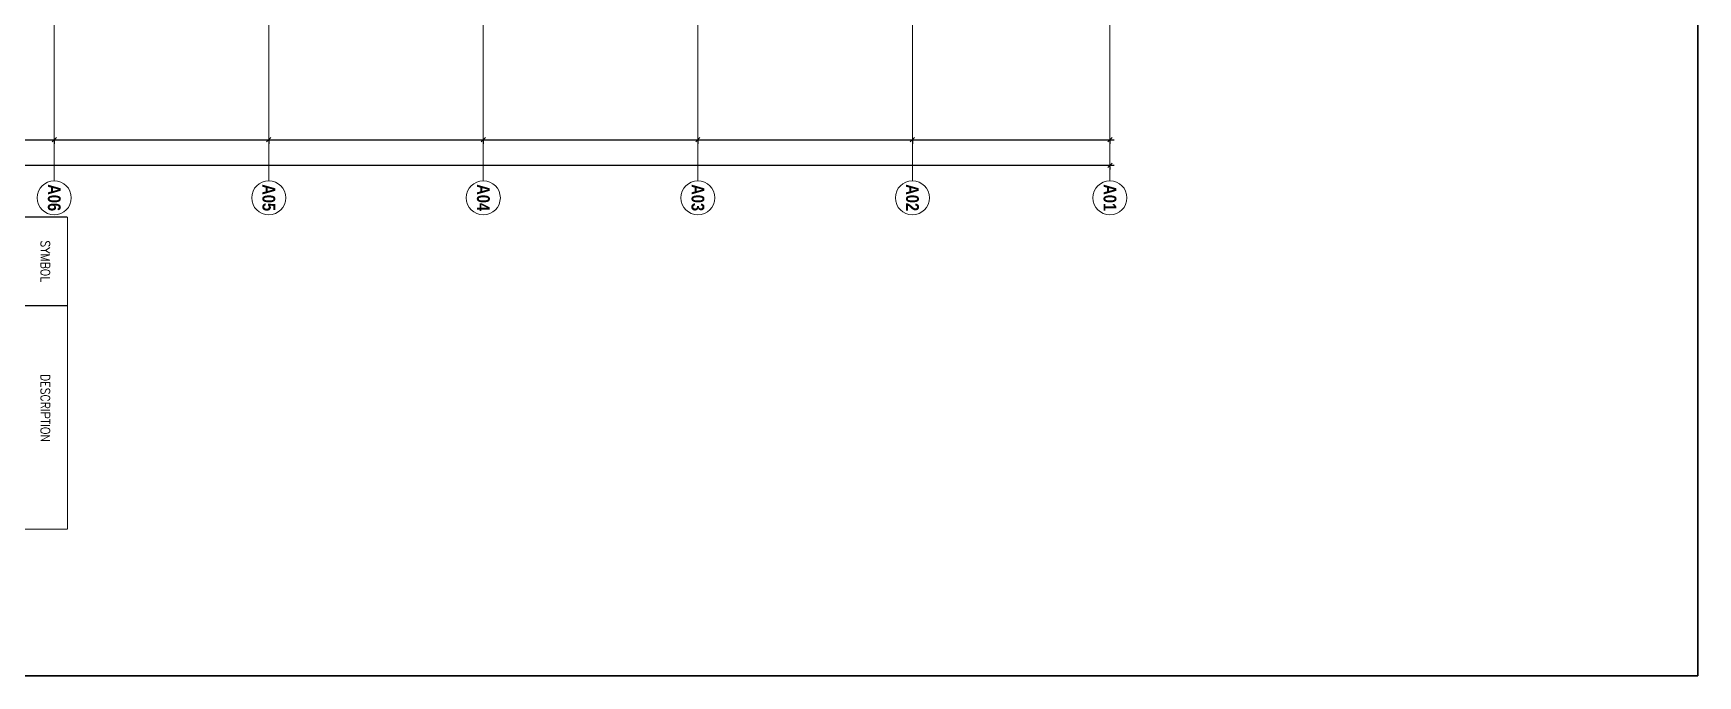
# Model space of a CAD drawing. Extents: x -14231 to 516634, y -267190 to 70805.
# Drawn here: x 418883 to 516634, y -178926 to -141194 of the extents above; entities that cross this region are included whole.
import ezdxf
from ezdxf.enums import TextEntityAlignment as Align

# ---------------------------------------------------------------- set-up
doc = ezdxf.new("R2010")
doc.units = 0
doc.header["$LTSCALE"] = 8
doc.linetypes.add('IDA - Grid Line', pattern=[3500, 2000, -500, 500, -500])
doc.layers.get('0').update_dxf_attribs({"color": 1, "linetype": 'CONTINUOUS'})
doc.layers.get('Defpoints').update_dxf_attribs({"linetype": 'CONTINUOUS'})
doc.layers.add('188K-SM-03-F10-ARCH-CEIL-Y2257103$0$K-TXT', color=53, linetype='CONTINUOUS')
doc.layers.add('CTCI', color=4, linetype='CONTINUOUS')
doc.layers.add('A-_ANOTGRID_E', color=7, linetype='CONTINUOUS', lineweight=9)
doc.layers.add('A-ANOT----_D', color=7, linetype='CONTINUOUS', lineweight=9)
doc.styles.add('188K-SM-03-F10-ARCH-CEIL-Y2257103$0$Standard', font='txt.shx', dxfattribs={"bigfont": 'chineset.shx'})
doc.styles.add('Arial Narrow_2', font='ARIALN.TTF', dxfattribs={"width": 0.8, "height": 0.22})
doc.styles.add('Arial Narrow_B', font='ARIALNB.TTF', dxfattribs={"height": 750})
doc.dimstyles.new('IDA_-_Arial_-_2_5mm_-_Black_-_Diagonal', dxfattribs={"dimscale": 304.8, "dimtxt": 639.644359, "dimasz": 0.82021, "dimexe": 0.82021, "dimexo": 0.82021, "dimgap": 0, "dimtad": 1, "dimdec": 0, "dimzin": 0, "dimdsep": 46, "dimtxsty": 'Arial Narrow_2', "dimblk1": 'OBLIQUE', "dimblk2": 'OBLIQUE', "dimsah": 1, "dimcen": 0.09, "dimdle": 0.82021, "dimazin": 0, "dimtfac": 1, "dimtdec": 4, "dimtix": 1, "dimtmove": 0, "dimatfit": 3, "dimfxl": 1, "dimtvp": 1, "dimtolj": 1, "dimtzin": 0, "dimarcsym": 2})

# ---------------------------------------------------------------- blocks, each defined once
blk = doc.blocks.new('Grid - 4 mm Dia-V112-PH1 LEVEL 3 - PROBE')
at = {"layer": 'A-_ANOTGRID_E'}
blk.add_circle((0, 0), 4, dxfattribs=at)
blk = doc.blocks.new('_Oblique')
at = {"color": 0, "linetype": 'ByBlock', "lineweight": -2}
blk.add_line((-0.5, -0.5), (0.5, 0.5), dxfattribs=at)
blk = doc.blocks.new('*D270')
at = {"layer": 'A-ANOT----_D', "color": 0, "lineweight": -2, "transparency": 16777216}
for p, q in [((407263, -148944), (482363, -148944)), ((407513, -149018), (407513, -149194)), ((482113, -149018), (482113, -149194))]:
    blk.add_line(p, q, dxfattribs=at)
at = {"layer": 'Defpoints', "color": 0, "transparency": 16777216}
for p in [(407513, -148768), (482113, -148768), (482113, -148944)]:
    blk.add_point(p, dxfattribs=at)
at = {"layer": 'A-ANOT----_D', "color": 0, "lineweight": -2, "transparency": 16777216, "xscale": 250, "yscale": 250, "zscale": 250, "rotation": 180}
blk.add_blockref('_Oblique', (407513, -148944), dxfattribs=at)
at = {"layer": 'A-ANOT----_D', "color": 0, "lineweight": -2, "transparency": 16777216, "xscale": 250, "yscale": 250, "zscale": 250}
blk.add_blockref('_Oblique', (482113, -148944), dxfattribs=at)
at = {"layer": 'A-ANOT----_D', "color": 0, "transparency": 16777216, "insert": (444813, -148944), "char_height": 0.22, "width": 2375.82, "attachment_point": 5, "style": 'Arial Narrow_2'}
blk.add_mtext('\\A1;74600', dxfattribs=at)
blk = doc.blocks.new('*D271')
at = {"layer": 'A-ANOT----_D', "color": 0, "lineweight": -2, "transparency": 16777216}
for p, q in [((407263, -147444), (420363, -147444)), ((407513, -147518), (407513, -147694)), ((420113, -147518), (420113, -147694))]:
    blk.add_line(p, q, dxfattribs=at)
at = {"layer": 'Defpoints', "color": 0, "transparency": 16777216}
for p in [(407513, -147268), (420113, -147268), (420113, -147444)]:
    blk.add_point(p, dxfattribs=at)
at = {"layer": 'A-ANOT----_D', "color": 0, "lineweight": -2, "transparency": 16777216, "xscale": 250, "yscale": 250, "zscale": 250, "rotation": 180}
blk.add_blockref('_Oblique', (407513, -147444), dxfattribs=at)
at = {"layer": 'A-ANOT----_D', "color": 0, "lineweight": -2, "transparency": 16777216, "xscale": 250, "yscale": 250, "zscale": 250}
blk.add_blockref('_Oblique', (420113, -147444), dxfattribs=at)
at = {"layer": 'A-ANOT----_D', "color": 0, "transparency": 16777216, "insert": (413813, -147444), "char_height": 0.22, "width": 2375.82, "attachment_point": 5, "style": 'Arial Narrow_2'}
blk.add_mtext('\\A1;12600', dxfattribs=at)
blk = doc.blocks.new('*D272')
at = {"layer": 'A-ANOT----_D', "color": 0, "lineweight": -2, "transparency": 16777216}
for p, q in [((419863, -147444), (432963, -147444)), ((420113, -147518), (420113, -147694)), ((432713, -147518), (432713, -147694))]:
    blk.add_line(p, q, dxfattribs=at)
at = {"layer": 'Defpoints', "color": 0, "transparency": 16777216}
for p in [(420113, -147268), (432713, -147268), (432713, -147444)]:
    blk.add_point(p, dxfattribs=at)
at = {"layer": 'A-ANOT----_D', "color": 0, "lineweight": -2, "transparency": 16777216, "xscale": 250, "yscale": 250, "zscale": 250, "rotation": 180}
blk.add_blockref('_Oblique', (420113, -147444), dxfattribs=at)
at = {"layer": 'A-ANOT----_D', "color": 0, "lineweight": -2, "transparency": 16777216, "xscale": 250, "yscale": 250, "zscale": 250}
blk.add_blockref('_Oblique', (432713, -147444), dxfattribs=at)
at = {"layer": 'A-ANOT----_D', "color": 0, "transparency": 16777216, "insert": (426413, -147444), "char_height": 0.22, "width": 2375.82, "attachment_point": 5, "style": 'Arial Narrow_2'}
blk.add_mtext('\\A1;12600', dxfattribs=at)
blk = doc.blocks.new('*D273')
at = {"layer": 'A-ANOT----_D', "color": 0, "lineweight": -2, "transparency": 16777216}
for p, q in [((432463, -147444), (445563, -147444)), ((432713, -147518), (432713, -147694)), ((445313, -147518), (445313, -147694))]:
    blk.add_line(p, q, dxfattribs=at)
at = {"layer": 'Defpoints', "color": 0, "transparency": 16777216}
for p in [(432713, -147268), (445313, -147268), (445313, -147444)]:
    blk.add_point(p, dxfattribs=at)
at = {"layer": 'A-ANOT----_D', "color": 0, "lineweight": -2, "transparency": 16777216, "xscale": 250, "yscale": 250, "zscale": 250, "rotation": 180}
blk.add_blockref('_Oblique', (432713, -147444), dxfattribs=at)
at = {"layer": 'A-ANOT----_D', "color": 0, "lineweight": -2, "transparency": 16777216, "xscale": 250, "yscale": 250, "zscale": 250}
blk.add_blockref('_Oblique', (445313, -147444), dxfattribs=at)
at = {"layer": 'A-ANOT----_D', "color": 0, "transparency": 16777216, "insert": (439013, -147444), "char_height": 0.22, "width": 2375.82, "attachment_point": 5, "style": 'Arial Narrow_2'}
blk.add_mtext('\\A1;12600', dxfattribs=at)
blk = doc.blocks.new('*D274')
at = {"layer": 'A-ANOT----_D', "color": 0, "lineweight": -2, "transparency": 16777216}
for p, q in [((445063, -147444), (458163, -147444)), ((445313, -147518), (445313, -147694)), ((457913, -147518), (457913, -147694))]:
    blk.add_line(p, q, dxfattribs=at)
at = {"layer": 'Defpoints', "color": 0, "transparency": 16777216}
for p in [(445313, -147268), (457913, -147268), (457913, -147444)]:
    blk.add_point(p, dxfattribs=at)
at = {"layer": 'A-ANOT----_D', "color": 0, "lineweight": -2, "transparency": 16777216, "xscale": 250, "yscale": 250, "zscale": 250, "rotation": 180}
blk.add_blockref('_Oblique', (445313, -147444), dxfattribs=at)
at = {"layer": 'A-ANOT----_D', "color": 0, "lineweight": -2, "transparency": 16777216, "xscale": 250, "yscale": 250, "zscale": 250}
blk.add_blockref('_Oblique', (457913, -147444), dxfattribs=at)
at = {"layer": 'A-ANOT----_D', "color": 0, "transparency": 16777216, "insert": (451613, -147444), "char_height": 0.22, "width": 2375.82, "attachment_point": 5, "style": 'Arial Narrow_2'}
blk.add_mtext('\\A1;12600', dxfattribs=at)
blk = doc.blocks.new('*D275')
at = {"layer": 'A-ANOT----_D', "color": 0, "lineweight": -2, "transparency": 16777216}
for p, q in [((457663, -147444), (470763, -147444)), ((457913, -147518), (457913, -147694)), ((470513, -147518), (470513, -147694))]:
    blk.add_line(p, q, dxfattribs=at)
at = {"layer": 'Defpoints', "color": 0, "transparency": 16777216}
for p in [(457913, -147268), (470513, -147268), (470513, -147444)]:
    blk.add_point(p, dxfattribs=at)
at = {"layer": 'A-ANOT----_D', "color": 0, "lineweight": -2, "transparency": 16777216, "xscale": 250, "yscale": 250, "zscale": 250, "rotation": 180}
blk.add_blockref('_Oblique', (457913, -147444), dxfattribs=at)
at = {"layer": 'A-ANOT----_D', "color": 0, "lineweight": -2, "transparency": 16777216, "xscale": 250, "yscale": 250, "zscale": 250}
blk.add_blockref('_Oblique', (470513, -147444), dxfattribs=at)
at = {"layer": 'A-ANOT----_D', "color": 0, "transparency": 16777216, "insert": (464213, -147444), "char_height": 0.22, "width": 2375.82, "attachment_point": 5, "style": 'Arial Narrow_2'}
blk.add_mtext('\\A1;12600', dxfattribs=at)
blk = doc.blocks.new('*D276')
at = {"layer": 'A-ANOT----_D', "color": 0, "lineweight": -2, "transparency": 16777216}
for p, q in [((470263, -147444), (482363, -147444)), ((470513, -147518), (470513, -147694)), ((482113, -147518), (482113, -147694))]:
    blk.add_line(p, q, dxfattribs=at)
at = {"layer": 'Defpoints', "color": 0, "transparency": 16777216}
for p in [(470513, -147268), (482113, -147268), (482113, -147444)]:
    blk.add_point(p, dxfattribs=at)
at = {"layer": 'A-ANOT----_D', "color": 0, "lineweight": -2, "transparency": 16777216, "xscale": 250, "yscale": 250, "zscale": 250, "rotation": 180}
blk.add_blockref('_Oblique', (470513, -147444), dxfattribs=at)
at = {"layer": 'A-ANOT----_D', "color": 0, "lineweight": -2, "transparency": 16777216, "xscale": 250, "yscale": 250, "zscale": 250}
blk.add_blockref('_Oblique', (482113, -147444), dxfattribs=at)
at = {"layer": 'A-ANOT----_D', "color": 0, "transparency": 16777216, "insert": (476313, -147444), "char_height": 0.22, "width": 2375.82, "attachment_point": 5, "style": 'Arial Narrow_2'}
blk.add_mtext('\\A1;11600', dxfattribs=at)

msp = doc.modelspace()

# ---------------------------------------------------------------- linework, layer by layer
at = {"layer": '188K-SM-03-F10-ARCH-CEIL-Y2257103$0$K-TXT'}
msp.add_line((407893.1, -157185.8), (420890.5, -157185.8), dxfattribs=at)
at = {"layer": '188K-SM-03-F10-ARCH-CEIL-Y2257103$0$K-TXT', "const_width": 72.2}
for points in [[(420890.5, -170319.1), (407893.1, -170319.1), (407893.1, -151985.8), (420890.5, -151985.8)], [(420890.5, -151985.8), (420890.5, -170319.1)]]:
    msp.add_lwpolyline(points, dxfattribs=at)
at = {"layer": 'A-_ANOTGRID_E', "color": 8, "linetype": 'IDA - Grid Line', "true_color": 0x808080}
for p, q in [((420113, -149857.7), (420113, -50848.6)), ((432713, -149857.7), (432713, -50848.6)), ((445313, -149857.7), (445313, -50848.6)), ((457913, -149857.7), (457913, -50848.6)), ((470513, -149857.7), (470513, -50848.6)), ((482113, -149857.7), (482113, -50848.6))]:
    msp.add_line(p, q, dxfattribs=at)
at = {"layer": 'CTCI', "color": 2, "lineweight": 35}
msp.add_lwpolyline([(516634.3, -12938), (516634.3, -178925.7), (358283.8, -178925.7), (358283.8, -12938)], close=True, dxfattribs=at)

# ---------------------------------------------------------------- block references
at = {"layer": 'A-_ANOTGRID_E', "lineweight": 5, "xscale": 250.0000000000001, "yscale": 250.0000000000001, "zscale": 250.0000000000001}
for p in [(420113, -150857.7), (432713, -150857.7), (445313, -150857.7), (457913, -150857.7), (470513, -150857.7), (482113, -150857.7)]:
    msp.add_blockref('Grid - 4 mm Dia-V112-PH1 LEVEL 3 - PROBE', p, dxfattribs=at)

# ---------------------------------------------------------------- texts
at = {"layer": '188K-SM-03-F10-ARCH-CEIL-Y2257103$0$K-TXT', "style": '188K-SM-03-F10-ARCH-CEIL-Y2257103$0$Standard', "width": 0.9}
for s, p in [('SYMBOL', (419590.5, -154585.8)), ('DESCRIPTION', (419590.5, -163200.6))]:
    msp.add_text(s, height=520, rotation=270, dxfattribs=at).set_placement(p, align=Align.MIDDLE)
at = {"layer": 'A-_ANOTGRID_E', "char_height": 750, "width": 1924.05, "attachment_point": 1, "rotation": 270, "style": 'Arial Narrow_B'}
for s, insert in [('A06', (420490.5, -150061.7)), ('A05', (433090.5, -150061.7)), ('A04', (445690.5, -150061.7)), ('A03', (458290.5, -150061.7)), ('A02', (470890.5, -150061.7)), ('A01', (482490.5, -150061.7))]:
    msp.add_mtext(s, dxfattribs=dict(at, insert=insert))

# ---------------------------------------------------------------- dimensions: what is measured, and where the dimension line sits
at = {"layer": 'A-ANOT----_D'}
for base, p1, p2, override, picture, middle in [((420113, -147444.5), (407513, -147267.7), (420113, -147267.7), {"dimpost": '<>', "dimfxl": 12600}, '*D271', (413813, -147444.4)), ((432713, -147444.5), (420113, -147267.7), (432713, -147267.7), {"dimpost": '<>', "dimfxl": 12600}, '*D272', (426413, -147444.4)), ((445313, -147444.5), (432713, -147267.7), (445313, -147267.7), {"dimpost": '<>', "dimfxl": 12600}, '*D273', (439013, -147444.4)), ((457913, -147444.5), (445313, -147267.7), (457913, -147267.7), {"dimpost": '<>', "dimfxl": 12600}, '*D274', (451613, -147444.4)), ((470513, -147444.5), (457913, -147267.7), (470513, -147267.7), {"dimpost": '<>', "dimfxl": 12600}, '*D275', (464213, -147444.4)), ((482113, -147444.5), (470513, -147267.7), (482113, -147267.7), {"dimpost": '<>', "dimfxl": 11600}, '*D276', (476313, -147444.4)), ((482113, -148944.5), (407513, -148767.7), (482113, -148767.7), {"dimpost": '<>', "dimfxl": 74600}, '*D270', (444813, -148944.4))]:
    dim = msp.add_linear_dim(base=base, p1=p1, p2=p2, dimstyle='IDA_-_Arial_-_2_5mm_-_Black_-_Diagonal', override=override, dxfattribs=at)
    dim.commit()
    dim.dimension.update_dxf_attribs({"geometry": picture, "text_midpoint": middle})

doc.saveas('drawing.dxf')
